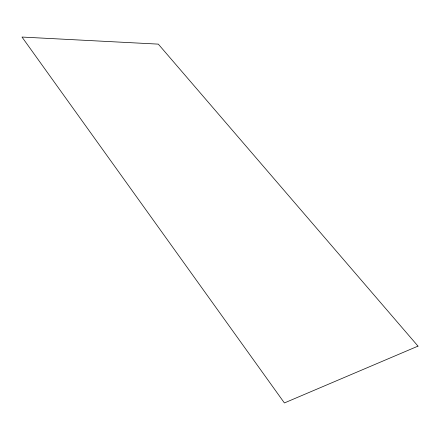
<?xml version="1.0" encoding="UTF-8"?>
<svg xmlns="http://www.w3.org/2000/svg" width="440" height="440" viewBox="0 0 440 440"><rect width="100%" height="100%" fill="white"/><g stroke="black" fill="none" stroke-linecap="round" stroke-linejoin="round"><path stroke-width="0.66" d="M418 346.126L284.4 402.947L22 37.054L158.306 44.127L418 346.126"/></g></svg>
